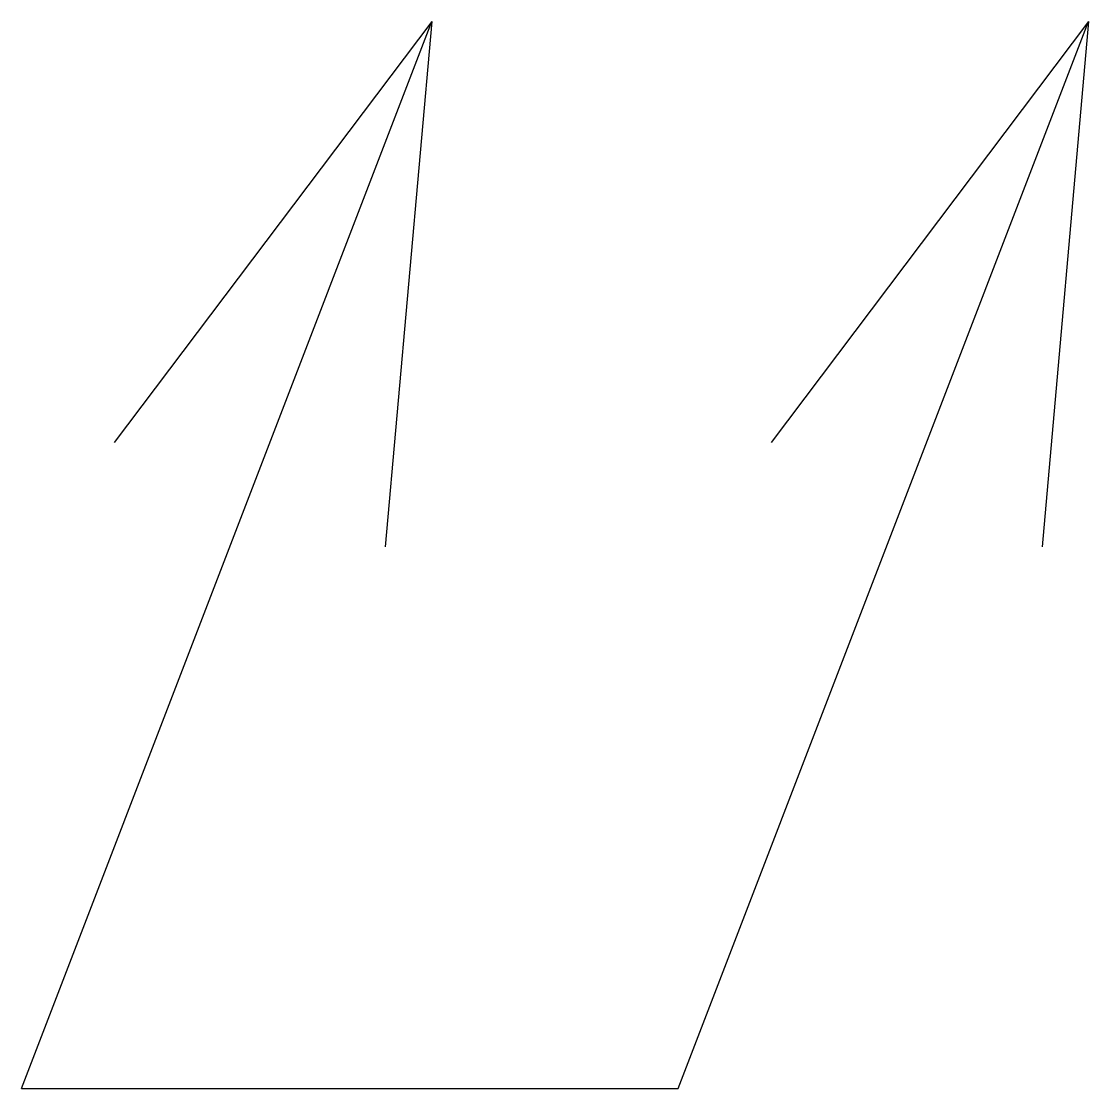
# Model space of a CAD drawing. Header units: millimetres. Extents: x 80.06 to 83.48, y 76.24 to 79.66.
import ezdxf

# ---------------------------------------------------------------- set-up
doc = ezdxf.new("R2010")
doc.units = ezdxf.units.MM
doc.header["$PDMODE"] = 35
doc.header["$PDSIZE"] = -2
doc.layers.add('00.1-SYMBOLS', color=3, linetype='Continuous')

# ---------------------------------------------------------------- blocks, each defined once
blk = doc.blocks.new('PH_GRPBLK')
at = {"layer": 'DEFPOINTS', "color": 0}
blk.add_point((0, 0), dxfattribs=at)

msp = doc.modelspace()

# ---------------------------------------------------------------- linework, layer by layer
at = {"layer": '00.1-SYMBOLS', "color": 2}
for p, q in [((80.0564, 76.2424), (81.3722, 79.6634)), ((81.3722, 79.6634), (80.3544, 78.3134)), ((81.3722, 79.6634), (81.2231, 77.9793)), ((82.1617, 76.2424), (83.4775, 79.6634)), ((83.4775, 79.6634), (82.4597, 78.3134)), ((83.4775, 79.6634), (83.3283, 77.9793)), ((80.0564, 76.2424), (82.1617, 76.2424))]:
    msp.add_line(p, q, dxfattribs=at)

# ---------------------------------------------------------------- block references
msp.add_blockref('PH_GRPBLK', (80.0564, 76.2424), dxfattribs=at)

doc.saveas('drawing.dxf')
